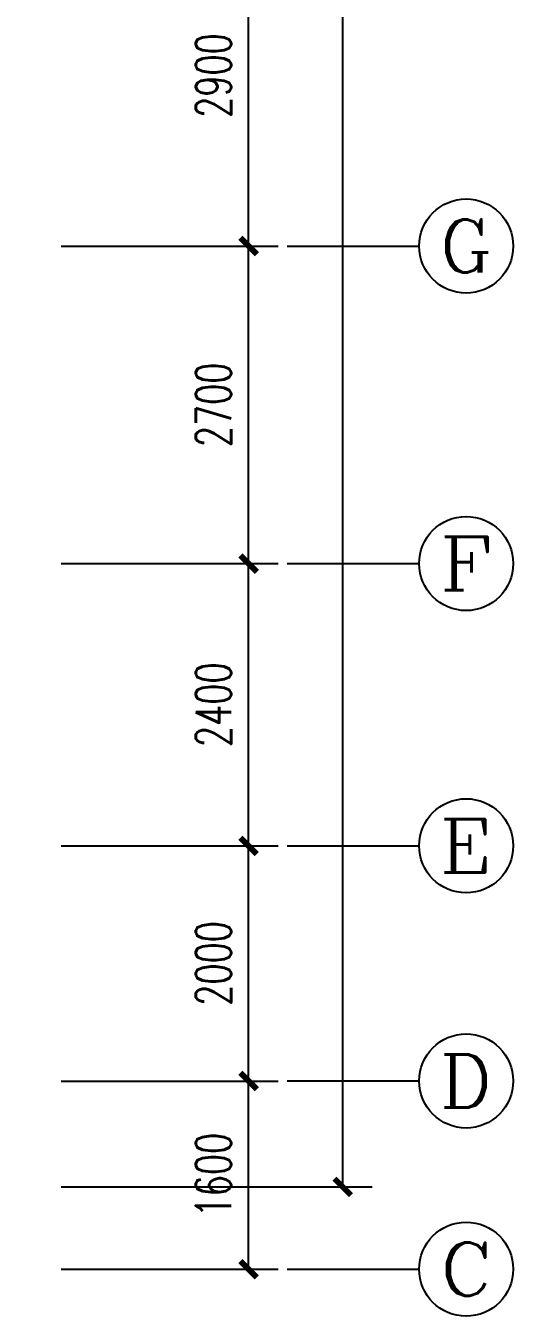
# Model space of a CAD drawing. Extents: x 190999 to 834799, y -200814 to 215286.
# Drawn here: x 285590 to 289735, y -66364 to -55391 of the extents above; entities that cross this region are included whole.
import ezdxf
from ezdxf.enums import TextEntityAlignment as Align

# ---------------------------------------------------------------- set-up
doc = ezdxf.new("R2010")
doc.units = 0
doc.header["$LTSCALE"] = 1000
doc.header["$MEASUREMENT"] = 0
doc.layers.add('AXIS', color=3, linetype='Continuous')
doc.layers.add('AXIS_TEXT', color=7, linetype='Continuous')
doc.styles.add('_TCH_AXIS', font='COMPLEX', dxfattribs={"bigfont": 'GBCBIG'})
doc.styles.add('COMPLEX', font='COMPLEX')
doc.styles.add('DIM_FONT', font='SIMPLEX', dxfattribs={"width": 0.7, "bigfont": 'GBCBIG'})
doc.dimstyles.new('DIMN', dxfattribs={"dimtxt": 300, "dimasz": 100, "dimexe": 250, "dimexo": 300, "dimgap": 150, "dimtad": 1, "dimdec": 0, "dimzin": 0, "dimdsep": 46, "dimtxsty": 'DIM_FONT', "dimblk": 'ARCHTICK', "dimcen": 0.09, "dimclrt": 7, "dimazin": 2, "dimtfac": 1, "dimtdec": 0, "dimtix": 1, "dimtmove": 2, "dimatfit": 3, "dimfxl": 0, "dimtolj": 1, "dimtzin": 0, "dimarcsym": 0})

# ---------------------------------------------------------------- blocks, each defined once
blk = doc.blocks.new('_ArchTick')
at = {"const_width": 0.5}
blk.add_lwpolyline([(-0.7, -0.7), (0.7, 0.7)], dxfattribs=at)
blk = doc.blocks.new('*D1317')
at = {"layer": 'AXIS', "color": 0, "lineweight": -2}
for p, q in [((285890, -54364), (287735, -54364)), ((287485, -57264), (287485, -54364)), ((285890, -57264), (287735, -57264))]:
    blk.add_line(p, q, dxfattribs=at)
at = {"layer": 'Defpoints', "color": 0}
for p in [(285590, -54364), (287485, -54364), (285590, -57264)]:
    blk.add_point(p, dxfattribs=at)
at = {"layer": 'AXIS', "color": 0, "lineweight": -2, "xscale": 100, "yscale": 100, "zscale": 100}
for p, rotation in [((287485, -54364), 90), ((287485, -57264), 270)]:
    blk.add_blockref('_ArchTick', p, dxfattribs=dict(at, rotation=rotation))
at = {"layer": 'AXIS', "color": 7, "insert": (287185, -55814), "char_height": 300, "attachment_point": 5, "rotation": 90, "style": 'DIM_FONT'}
blk.add_mtext('\\A1;2900', dxfattribs=at)
blk = doc.blocks.new('*D1318')
at = {"layer": 'AXIS', "color": 0, "lineweight": -2}
for p, q in [((285890, -57264), (287735, -57264)), ((287485, -59964), (287485, -57264)), ((285890, -59964), (287735, -59964))]:
    blk.add_line(p, q, dxfattribs=at)
at = {"layer": 'Defpoints', "color": 0}
for p in [(285590, -57264), (287485, -57264), (285590, -59964)]:
    blk.add_point(p, dxfattribs=at)
at = {"layer": 'AXIS', "color": 0, "lineweight": -2, "xscale": 100, "yscale": 100, "zscale": 100}
for p, rotation in [((287485, -57264), 90), ((287485, -59964), 270)]:
    blk.add_blockref('_ArchTick', p, dxfattribs=dict(at, rotation=rotation))
at = {"layer": 'AXIS', "color": 7, "insert": (287185, -58614), "char_height": 300, "attachment_point": 5, "rotation": 90, "style": 'DIM_FONT'}
blk.add_mtext('\\A1;2700', dxfattribs=at)
blk = doc.blocks.new('*D1319')
at = {"layer": 'AXIS', "color": 0, "lineweight": -2}
for p, q in [((285890, -59964), (287735, -59964)), ((287485, -62364), (287485, -59964)), ((285890, -62364), (287735, -62364))]:
    blk.add_line(p, q, dxfattribs=at)
at = {"layer": 'Defpoints', "color": 0}
for p in [(285590, -59964), (287485, -59964), (285590, -62364)]:
    blk.add_point(p, dxfattribs=at)
at = {"layer": 'AXIS', "color": 0, "lineweight": -2, "xscale": 100, "yscale": 100, "zscale": 100}
for p, rotation in [((287485, -59964), 90), ((287485, -62364), 270)]:
    blk.add_blockref('_ArchTick', p, dxfattribs=dict(at, rotation=rotation))
at = {"layer": 'AXIS', "color": 7, "insert": (287185, -61164), "char_height": 300, "attachment_point": 5, "rotation": 90, "style": 'DIM_FONT'}
blk.add_mtext('\\A1;2400', dxfattribs=at)
blk = doc.blocks.new('*D1320')
at = {"layer": 'AXIS', "color": 0, "lineweight": -2}
for p, q in [((285890, -62364), (287735, -62364)), ((287485, -64364), (287485, -62364)), ((285890, -64364), (287735, -64364))]:
    blk.add_line(p, q, dxfattribs=at)
at = {"layer": 'Defpoints', "color": 0}
for p in [(285590, -62364), (287485, -62364), (285590, -64364)]:
    blk.add_point(p, dxfattribs=at)
at = {"layer": 'AXIS', "color": 0, "lineweight": -2, "xscale": 100, "yscale": 100, "zscale": 100}
for p, rotation in [((287485, -62364), 90), ((287485, -64364), 270)]:
    blk.add_blockref('_ArchTick', p, dxfattribs=dict(at, rotation=rotation))
at = {"layer": 'AXIS', "color": 7, "insert": (287185, -63364), "char_height": 300, "attachment_point": 5, "rotation": 90, "style": 'DIM_FONT'}
blk.add_mtext('\\A1;2000', dxfattribs=at)
blk = doc.blocks.new('*D1321')
at = {"layer": 'AXIS', "color": 0, "lineweight": -2}
for p, q in [((285890, -64364), (287735, -64364)), ((287485, -65964), (287485, -64364)), ((285890, -65964), (287735, -65964))]:
    blk.add_line(p, q, dxfattribs=at)
at = {"layer": 'Defpoints', "color": 0}
for p in [(285590, -64364), (287485, -64364), (285590, -65964)]:
    blk.add_point(p, dxfattribs=at)
at = {"layer": 'AXIS', "color": 0, "lineweight": -2, "xscale": 100, "yscale": 100, "zscale": 100}
for p, rotation in [((287485, -64364), 90), ((287485, -65964), 270)]:
    blk.add_blockref('_ArchTick', p, dxfattribs=dict(at, rotation=rotation))
at = {"layer": 'AXIS', "color": 7, "insert": (287185, -65164), "char_height": 300, "attachment_point": 5, "rotation": 90, "style": 'DIM_FONT'}
blk.add_mtext('\\A1;1600', dxfattribs=at)
blk = doc.blocks.new('*D1322')
at = {"layer": 'AXIS', "color": 0, "lineweight": -2}
for p, q in [((285890, -39464), (288535, -39464)), ((288285, -65264), (288285, -39464)), ((285890, -65264), (288535, -65264))]:
    blk.add_line(p, q, dxfattribs=at)
at = {"layer": 'Defpoints', "color": 0}
for p in [(285590, -39464), (288285, -39464), (285590, -65264)]:
    blk.add_point(p, dxfattribs=at)
at = {"layer": 'AXIS', "color": 0, "lineweight": -2, "xscale": 100, "yscale": 100, "zscale": 100}
for p, rotation in [((288285, -39464), 90), ((288285, -65264), 270)]:
    blk.add_blockref('_ArchTick', p, dxfattribs=dict(at, rotation=rotation))
at = {"layer": 'AXIS', "color": 7, "insert": (287985, -52364), "char_height": 300, "attachment_point": 5, "rotation": 90, "style": 'DIM_FONT'}
blk.add_mtext('\\A1;25800', dxfattribs=at)
blk = doc.blocks.new('_AXISO')
blk.add_circle((0, 0), 0.5)
at = {"layer": 'AXIS_TEXT', "style": 'COMPLEX', "width": 1.041667}
blk.add_attdef('A', text='', height=0.56, dxfattribs=at).set_placement((-0.25, -0.28), (0.25, -0.28), align=Align.FIT)

msp = doc.modelspace()

# ---------------------------------------------------------------- linework, layer by layer
at = {"layer": 'AXIS'}
for p, q in [((287811.6, -57263.5), (288934.6, -57263.5)), ((287811.6, -59963.5), (288934.6, -59963.5)), ((287811.6, -62363.5), (288934.6, -62363.5)), ((287811.6, -64363.5), (288934.6, -64363.5)), ((287811.6, -65963.5), (288934.6, -65963.5))]:
    msp.add_line(p, q, dxfattribs=at)

# ---------------------------------------------------------------- block references
ref = msp.add_blockref('_AXISO', (289334.6, -57263.5), dxfattribs=dict(at, xscale=800, yscale=800, zscale=800))
ref.add_attrib('A', 'G', dxfattribs={"layer": 'AXIS_TEXT', "height": 452.5, "style": '_TCH_AXIS', "width": 1.166667}).set_placement((289108.3, -57489.8), (289560.9, -57489.8), align=Align.FIT)
ref = msp.add_blockref('_AXISO', (289334.6, -59963.5), dxfattribs=dict(at, xscale=800, yscale=800, zscale=800))
ref.add_attrib('A', 'F', dxfattribs={"layer": 'AXIS_TEXT', "height": 452.5, "style": '_TCH_AXIS', "width": 1.3125}).set_placement((289108.3, -60189.8), (289560.9, -60189.8), align=Align.FIT)
ref = msp.add_blockref('_AXISO', (289334.6, -62363.5), dxfattribs=dict(at, xscale=800, yscale=800, zscale=800))
ref.add_attrib('A', 'E', dxfattribs={"layer": 'AXIS_TEXT', "height": 452.5, "style": '_TCH_AXIS', "width": 1.3125}).set_placement((289108.3, -62589.8), (289560.9, -62589.8), align=Align.FIT)
ref = msp.add_blockref('_AXISO', (289334.6, -64363.5), dxfattribs=dict(at, xscale=800, yscale=800, zscale=800))
ref.add_attrib('A', 'D', dxfattribs={"layer": 'AXIS_TEXT', "height": 452.5, "style": '_TCH_AXIS', "width": 1.235294}).set_placement((289108.3, -64589.8), (289560.9, -64589.8), align=Align.FIT)
ref = msp.add_blockref('_AXISO', (289334.6, -65963.5), dxfattribs=dict(at, xscale=800, yscale=800, zscale=800))
ref.add_attrib('A', 'C', dxfattribs={"layer": 'AXIS_TEXT', "height": 452.5, "style": '_TCH_AXIS', "width": 1.4}).set_placement((289108.3, -66189.8), (289560.9, -66189.8), align=Align.FIT)

# ---------------------------------------------------------------- dimensions: what is measured, and where the dimension line sits
for p1, p2, distance, picture, middle in [((285590.1, -65263.5), (285590.1, -39463.5), -2694.4, '*D1322', (287984.6, -52363.5)), ((285590.1, -57263.5), (285590.1, -54363.5), -1894.4, '*D1317', (287184.6, -55813.5)), ((285590.1, -59963.5), (285590.1, -57263.5), -1894.4, '*D1318', (287184.6, -58613.5)), ((285590.1, -62363.5), (285590.1, -59963.5), -1894.4, '*D1319', (287184.6, -61163.5)), ((285590.1, -64363.5), (285590.1, -62363.5), -1894.4, '*D1320', (287184.6, -63363.5)), ((285590.1, -65963.5), (285590.1, -64363.5), -1894.4, '*D1321', (287184.6, -65163.5))]:
    dim = msp.add_aligned_dim(p1=p1, p2=p2, distance=distance, dimstyle='DIMN', dxfattribs=at)
    dim.commit()
    dim.dimension.update_dxf_attribs({"geometry": picture, "text_midpoint": middle})

doc.saveas('drawing.dxf')
